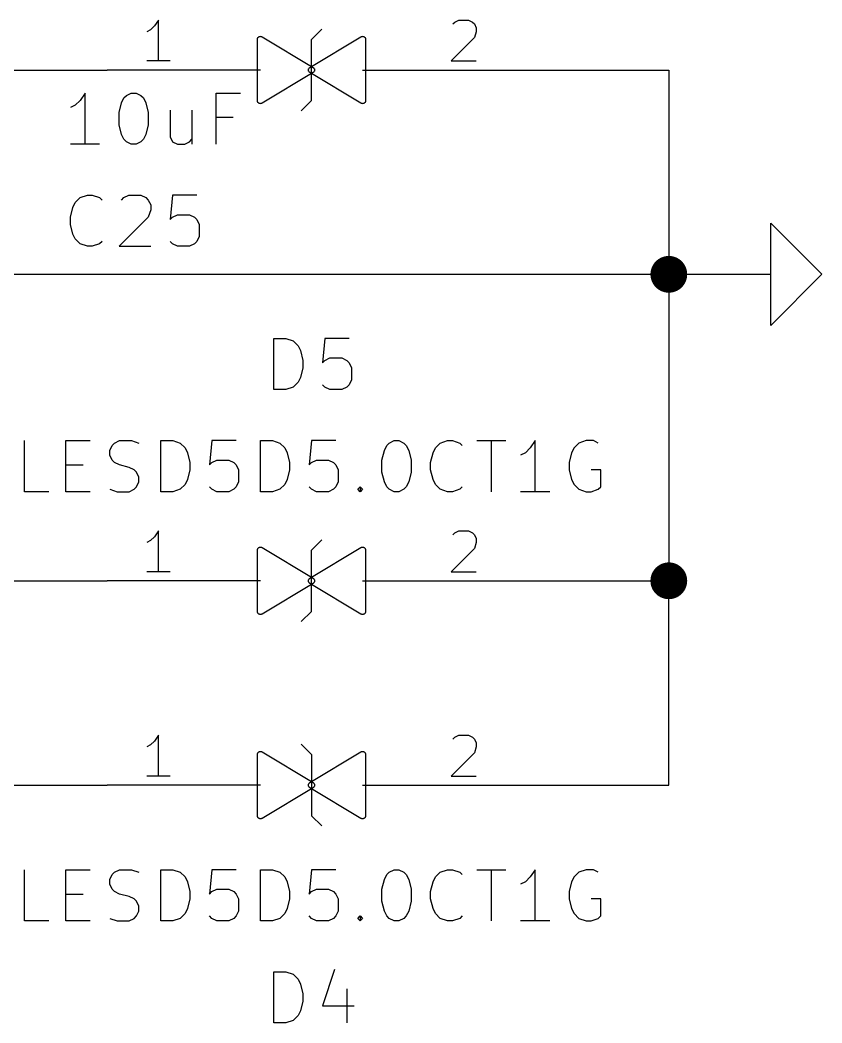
# Model space of a CAD drawing. Header units: inches. Extents: x 0.4 to 16.1, y -11.3 to -0.4.
# Drawn here: x 2.515 to 3.3, y -1.933 to -0.951 of the extents above; entities that cross this region are included whole.
import ezdxf

# ---------------------------------------------------------------- set-up
doc = ezdxf.new("R2010")
doc.units = ezdxf.units.IN
doc.header["$MEASUREMENT"] = 0
for name, color, linetype in [('GREENSIXTYFIVE', 129, 'CONTINUOUS'), ('LIGHTGREEN', 92, 'CONTINUOUS'), ('LIGHTRED', 12, 'CONTINUOUS'), ('RED', 14, 'CONTINUOUS')]:
    doc.layers.add(name, color=color, linetype=linetype)

msp = doc.modelspace()

# ---------------------------------------------------------------- linework, layer by layer
at = {"layer": 'GREENSIXTYFIVE', "linetype": 'CONTINUOUS'}
for p, q in [((2.57343, -1.0297), (2.56866, -1.03446)), ((2.57343, -1.0297), (2.56866, -1.03446)), ((2.57819, -1.02256), (2.57343, -1.0297)), ((2.57819, -1.02256), (2.57343, -1.0297)), ((2.57819, -1.07256), (2.57819, -1.02256)), ((2.57819, -1.07256), (2.57819, -1.02256)), ((2.6139, -1.03208), (2.61628, -1.02732)), ((2.6139, -1.03208), (2.61628, -1.02732)), ((2.61628, -1.02732), (2.61866, -1.02494)), ((2.61628, -1.02732), (2.61866, -1.02494)), ((2.61866, -1.02494), (2.62342, -1.02256)), ((2.61866, -1.02494), (2.62342, -1.02256)), ((2.62342, -1.02256), (2.62819, -1.02256)), ((2.62342, -1.02256), (2.62819, -1.02256)), ((2.62819, -1.02256), (2.63294, -1.02494)), ((2.62819, -1.02256), (2.63294, -1.02494)), ((2.63294, -1.02494), (2.63533, -1.02732)), ((2.63294, -1.02494), (2.63533, -1.02732)), ((2.63533, -1.02732), (2.63771, -1.03208)), ((2.63533, -1.02732), (2.63771, -1.03208)), ((2.70675, -1.07256), (2.70675, -1.02256)), ((2.70675, -1.02256), (2.73056, -1.02256)), ((2.70675, -1.07256), (2.70675, -1.02256)), ((2.70675, -1.02256), (2.73056, -1.02256)), ((2.56866, -1.03446), (2.5639, -1.03684)), ((2.56866, -1.03446), (2.5639, -1.03684)), ((2.61152, -1.0416), (2.6139, -1.03208)), ((2.61152, -1.0416), (2.6139, -1.03208)), ((2.63771, -1.03208), (2.64009, -1.0416)), ((2.63771, -1.03208), (2.64009, -1.0416)), ((2.66152, -1.03922), (2.66152, -1.06541)), ((2.66152, -1.03922), (2.66152, -1.06541)), ((2.68294, -1.03922), (2.68294, -1.07256)), ((2.68294, -1.03922), (2.68294, -1.07256)), ((2.61152, -1.05351), (2.61152, -1.0416)), ((2.61152, -1.05351), (2.61152, -1.0416)), ((2.64009, -1.0416), (2.64009, -1.05351)), ((2.64009, -1.0416), (2.64009, -1.05351)), ((2.72342, -1.04637), (2.70675, -1.04637)), ((2.72342, -1.04637), (2.70675, -1.04637)), ((2.6139, -1.06303), (2.61152, -1.05351)), ((2.6139, -1.06303), (2.61152, -1.05351)), ((2.64009, -1.05351), (2.63771, -1.06303)), ((2.64009, -1.05351), (2.63771, -1.06303)), ((2.61628, -1.0678), (2.6139, -1.06303)), ((2.61628, -1.0678), (2.6139, -1.06303)), ((2.61866, -1.07018), (2.61628, -1.0678)), ((2.61866, -1.07018), (2.61628, -1.0678)), ((2.63533, -1.0678), (2.63294, -1.07018)), ((2.63533, -1.0678), (2.63294, -1.07018)), ((2.63771, -1.06303), (2.63533, -1.0678)), ((2.63771, -1.06303), (2.63533, -1.0678)), ((2.66152, -1.06541), (2.6639, -1.07018)), ((2.66152, -1.06541), (2.6639, -1.07018)), ((2.68056, -1.07018), (2.68294, -1.0678)), ((2.68056, -1.07018), (2.68294, -1.0678)), ((2.59247, -1.07256), (2.5639, -1.07256)), ((2.59247, -1.07256), (2.5639, -1.07256)), ((2.62342, -1.07256), (2.61866, -1.07018)), ((2.62342, -1.07256), (2.61866, -1.07018)), ((2.62819, -1.07256), (2.62342, -1.07256)), ((2.62819, -1.07256), (2.62342, -1.07256)), ((2.63294, -1.07018), (2.62819, -1.07256)), ((2.63294, -1.07018), (2.62819, -1.07256)), ((2.6639, -1.07018), (2.66866, -1.07256)), ((2.6639, -1.07018), (2.66866, -1.07256)), ((2.66866, -1.07256), (2.6758, -1.07256)), ((2.66866, -1.07256), (2.6758, -1.07256)), ((2.6758, -1.07256), (2.68056, -1.07018)), ((2.6758, -1.07256), (2.68056, -1.07018)), ((2.56866, -1.1297), (2.57343, -1.12494)), ((2.56866, -1.1297), (2.57343, -1.12494)), ((2.57343, -1.12494), (2.58057, -1.12256)), ((2.57343, -1.12494), (2.58057, -1.12256)), ((2.58057, -1.12256), (2.58533, -1.12256)), ((2.58057, -1.12256), (2.58533, -1.12256)), ((2.58533, -1.12256), (2.59247, -1.12494)), ((2.58533, -1.12256), (2.59247, -1.12494)), ((2.59247, -1.12494), (2.59485, -1.12732)), ((2.59247, -1.12494), (2.59485, -1.12732)), ((2.6139, -1.12732), (2.61628, -1.12494)), ((2.6139, -1.12732), (2.61628, -1.12494)), ((2.61628, -1.12494), (2.62104, -1.12256)), ((2.61628, -1.12494), (2.62104, -1.12256)), ((2.62104, -1.12256), (2.63295, -1.12256)), ((2.62104, -1.12256), (2.63295, -1.12256)), ((2.63295, -1.12256), (2.63771, -1.12494)), ((2.63295, -1.12256), (2.63771, -1.12494)), ((2.63771, -1.12494), (2.64009, -1.12732)), ((2.63771, -1.12494), (2.64009, -1.12732)), ((2.64009, -1.12732), (2.64247, -1.13208)), ((2.64009, -1.12732), (2.64247, -1.13208)), ((2.6639, -1.12256), (2.66152, -1.14637)), ((2.6639, -1.12256), (2.66152, -1.14637)), ((2.68771, -1.12256), (2.6639, -1.12256)), ((2.68771, -1.12256), (2.6639, -1.12256)), ((2.5639, -1.14398), (2.56628, -1.13446)), ((2.5639, -1.14398), (2.56628, -1.13446)), ((2.56628, -1.13446), (2.56866, -1.1297)), ((2.56628, -1.13446), (2.56866, -1.1297)), ((2.64247, -1.13684), (2.64009, -1.14398)), ((2.64247, -1.13684), (2.64009, -1.14398)), ((2.64247, -1.13208), (2.64247, -1.13684)), ((2.64247, -1.13208), (2.64247, -1.13684)), ((2.5639, -1.15113), (2.5639, -1.14398)), ((2.5639, -1.15113), (2.5639, -1.14398)), ((2.64009, -1.14398), (2.61152, -1.17256)), ((2.64009, -1.14398), (2.61152, -1.17256)), ((2.66152, -1.14637), (2.6639, -1.14398)), ((2.66152, -1.14637), (2.6639, -1.14398)), ((2.6639, -1.14398), (2.66866, -1.1416)), ((2.6639, -1.14398), (2.66866, -1.1416)), ((2.66866, -1.1416), (2.68057, -1.1416)), ((2.66866, -1.1416), (2.68057, -1.1416)), ((2.68057, -1.1416), (2.68533, -1.14398)), ((2.68057, -1.1416), (2.68533, -1.14398)), ((2.68533, -1.14398), (2.68771, -1.14637)), ((2.68533, -1.14398), (2.68771, -1.14637)), ((2.68771, -1.14637), (2.69009, -1.15113)), ((2.68771, -1.14637), (2.69009, -1.15113)), ((2.56628, -1.16065), (2.5639, -1.15113)), ((2.56628, -1.16065), (2.5639, -1.15113)), ((2.69009, -1.15113), (2.69009, -1.16303)), ((2.69009, -1.15113), (2.69009, -1.16303)), ((2.56866, -1.16541), (2.56628, -1.16065)), ((2.56866, -1.16541), (2.56628, -1.16065)), ((2.57343, -1.17018), (2.56866, -1.16541)), ((2.57343, -1.17018), (2.56866, -1.16541)), ((2.59485, -1.1678), (2.59247, -1.17018)), ((2.59485, -1.1678), (2.59247, -1.17018)), ((2.6639, -1.17018), (2.66152, -1.1678)), ((2.6639, -1.17018), (2.66152, -1.1678)), ((2.68771, -1.1678), (2.68533, -1.17018)), ((2.68771, -1.1678), (2.68533, -1.17018)), ((2.69009, -1.16303), (2.68771, -1.1678)), ((2.69009, -1.16303), (2.68771, -1.1678)), ((2.58057, -1.17256), (2.57343, -1.17018)), ((2.58057, -1.17256), (2.57343, -1.17018)), ((2.58533, -1.17256), (2.58057, -1.17256)), ((2.58533, -1.17256), (2.58057, -1.17256)), ((2.59247, -1.17018), (2.58533, -1.17256)), ((2.59247, -1.17018), (2.58533, -1.17256)), ((2.61152, -1.17256), (2.64247, -1.17256)), ((2.61152, -1.17256), (2.64247, -1.17256)), ((2.66866, -1.17256), (2.6639, -1.17018)), ((2.66866, -1.17256), (2.6639, -1.17018)), ((2.68057, -1.17256), (2.66866, -1.17256)), ((2.68057, -1.17256), (2.66866, -1.17256)), ((2.68533, -1.17018), (2.68057, -1.17256)), ((2.68533, -1.17018), (2.68057, -1.17256)), ((2.76309, -1.3128), (2.76309, -1.2628)), ((2.76309, -1.2628), (2.775, -1.2628)), ((2.775, -1.2628), (2.78214, -1.26519)), ((2.78214, -1.26519), (2.78691, -1.26995)), ((2.81309, -1.2628), (2.81072, -1.28661)), ((2.83691, -1.2628), (2.81309, -1.2628)), ((2.78691, -1.26995), (2.78929, -1.27471)), ((2.78929, -1.27471), (2.79167, -1.28423)), ((2.79167, -1.28423), (2.79167, -1.29137)), ((2.81072, -1.28661), (2.81309, -1.28423)), ((2.81309, -1.28423), (2.81786, -1.28185)), ((2.81786, -1.28185), (2.82976, -1.28185)), ((2.82976, -1.28185), (2.83452, -1.28423)), ((2.83452, -1.28423), (2.83691, -1.28661)), ((2.79167, -1.29137), (2.78929, -1.3009)), ((2.83691, -1.28661), (2.83929, -1.29137)), ((2.83929, -1.29137), (2.83929, -1.30328)), ((2.78929, -1.3009), (2.78691, -1.30566)), ((2.83929, -1.30328), (2.83691, -1.30804)), ((2.775, -1.3128), (2.76309, -1.3128)), ((2.78214, -1.31043), (2.775, -1.3128)), ((2.78691, -1.30566), (2.78214, -1.31043)), ((2.81309, -1.31043), (2.81072, -1.30804)), ((2.81786, -1.3128), (2.81309, -1.31043)), ((2.82976, -1.3128), (2.81786, -1.3128)), ((2.83452, -1.31043), (2.82976, -1.3128)), ((2.83691, -1.30804), (2.83452, -1.31043)), ((2.51905, -1.4128), (2.51905, -1.3628)), ((2.55952, -1.4128), (2.55952, -1.3628)), ((2.55952, -1.3628), (2.58333, -1.3628)), ((2.60714, -1.36519), (2.61191, -1.3628)), ((2.61191, -1.3628), (2.62381, -1.3628)), ((2.62381, -1.3628), (2.63095, -1.36519)), ((2.65238, -1.4128), (2.65238, -1.3628)), ((2.65238, -1.3628), (2.66428, -1.3628)), ((2.66428, -1.3628), (2.67143, -1.36519)), ((2.70238, -1.3628), (2.7, -1.38661)), ((2.72619, -1.3628), (2.70238, -1.3628)), ((2.75, -1.4128), (2.75, -1.3628)), ((2.75, -1.3628), (2.7619, -1.3628)), ((2.7619, -1.3628), (2.76904, -1.36519)), ((2.8, -1.3628), (2.79762, -1.38661)), ((2.82381, -1.3628), (2.8, -1.3628)), ((2.87619, -1.36519), (2.88095, -1.3628)), ((2.88095, -1.3628), (2.88571, -1.3628)), ((2.88571, -1.3628), (2.89047, -1.36519)), ((2.92619, -1.36519), (2.93333, -1.3628)), ((2.93333, -1.3628), (2.93809, -1.3628)), ((2.93809, -1.3628), (2.94524, -1.36519)), ((2.9619, -1.3628), (2.99047, -1.3628)), ((2.97619, -1.4128), (2.97619, -1.3628)), ((3.01904, -1.3628), (3.01428, -1.36995)), ((3.01904, -1.4128), (3.01904, -1.3628)), ((3.06904, -1.3628), (3.0619, -1.36519)), ((3.07619, -1.3628), (3.06904, -1.3628)), ((3.08095, -1.36519), (3.07619, -1.3628)), ((2.60238, -1.37233), (2.60476, -1.36757)), ((2.60238, -1.37709), (2.60238, -1.37233)), ((2.60476, -1.36757), (2.60714, -1.36519)), ((2.67143, -1.36519), (2.67619, -1.36995)), ((2.67619, -1.36995), (2.67857, -1.37471)), ((2.76904, -1.36519), (2.77381, -1.36995)), ((2.77381, -1.36995), (2.77619, -1.37471)), ((2.86905, -1.38185), (2.87143, -1.37233)), ((2.87143, -1.37233), (2.87381, -1.36757)), ((2.87381, -1.36757), (2.87619, -1.36519)), ((2.89047, -1.36519), (2.89285, -1.36757)), ((2.89285, -1.36757), (2.89524, -1.37233)), ((2.89524, -1.37233), (2.89762, -1.38185)), ((2.91904, -1.37471), (2.92143, -1.36995)), ((2.92143, -1.36995), (2.92619, -1.36519)), ((2.94524, -1.36519), (2.94761, -1.36757)), ((3.01428, -1.36995), (3.00952, -1.37471)), ((3.05714, -1.36995), (3.05476, -1.37471)), ((3.0619, -1.36519), (3.05714, -1.36995)), ((2.60476, -1.38185), (2.60238, -1.37709)), ((2.60714, -1.38423), (2.60476, -1.38185)), ((2.67857, -1.37471), (2.68095, -1.38423)), ((2.70238, -1.38423), (2.70714, -1.38185)), ((2.70714, -1.38185), (2.71905, -1.38185)), ((2.71905, -1.38185), (2.72381, -1.38423)), ((2.77619, -1.37471), (2.77857, -1.38423)), ((2.8, -1.38423), (2.80476, -1.38185)), ((2.80476, -1.38185), (2.81667, -1.38185)), ((2.81667, -1.38185), (2.82143, -1.38423)), ((2.86905, -1.39376), (2.86905, -1.38185)), ((2.89762, -1.38185), (2.89762, -1.39376)), ((2.91667, -1.38423), (2.91904, -1.37471)), ((3.00952, -1.37471), (3.00476, -1.37709)), ((3.05476, -1.37471), (3.05238, -1.38423)), ((2.55952, -1.38661), (2.57619, -1.38661)), ((2.61191, -1.38661), (2.60714, -1.38423)), ((2.62143, -1.389), (2.61191, -1.38661)), ((2.62619, -1.39137), (2.62143, -1.389)), ((2.62857, -1.39376), (2.62619, -1.39137)), ((2.63095, -1.39852), (2.62857, -1.39376)), ((2.68095, -1.39137), (2.67857, -1.4009)), ((2.68095, -1.38423), (2.68095, -1.39137)), ((2.7, -1.38661), (2.70238, -1.38423)), ((2.72381, -1.38423), (2.72619, -1.38661)), ((2.72619, -1.38661), (2.72857, -1.39137)), ((2.72857, -1.39137), (2.72857, -1.40328)), ((2.77857, -1.39137), (2.77619, -1.4009)), ((2.77857, -1.38423), (2.77857, -1.39137)), ((2.79762, -1.38661), (2.8, -1.38423)), ((2.82143, -1.38423), (2.82381, -1.38661)), ((2.82381, -1.38661), (2.82619, -1.39137)), ((2.82619, -1.39137), (2.82619, -1.40328)), ((2.87143, -1.40328), (2.86905, -1.39376)), ((2.89762, -1.39376), (2.89524, -1.40328)), ((2.91667, -1.39137), (2.91667, -1.38423)), ((2.91904, -1.4009), (2.91667, -1.39137)), ((3.05238, -1.38423), (3.05238, -1.39137)), ((3.05238, -1.39137), (3.05476, -1.4009)), ((3.08333, -1.39137), (3.0738, -1.39137)), ((3.08333, -1.40804), (3.08333, -1.39137)), ((2.62857, -1.40804), (2.63095, -1.40328)), ((2.63095, -1.40328), (2.63095, -1.39852)), ((2.67857, -1.4009), (2.67619, -1.40566)), ((2.72857, -1.40328), (2.72619, -1.40804)), ((2.77619, -1.4009), (2.77381, -1.40566)), ((2.82619, -1.40328), (2.82381, -1.40804)), ((2.87381, -1.40804), (2.87143, -1.40328)), ((2.89524, -1.40328), (2.89285, -1.40804)), ((2.92143, -1.40566), (2.91904, -1.4009)), ((3.05476, -1.4009), (3.05714, -1.40566)), ((2.54286, -1.4128), (2.51905, -1.4128)), ((2.58333, -1.4128), (2.55952, -1.4128)), ((2.60238, -1.41043), (2.60952, -1.4128)), ((2.60952, -1.4128), (2.62143, -1.4128)), ((2.62143, -1.4128), (2.62619, -1.41043)), ((2.62619, -1.41043), (2.62857, -1.40804)), ((2.66428, -1.4128), (2.65238, -1.4128)), ((2.67143, -1.41043), (2.66428, -1.4128)), ((2.67619, -1.40566), (2.67143, -1.41043)), ((2.70238, -1.41043), (2.7, -1.40804)), ((2.70714, -1.4128), (2.70238, -1.41043)), ((2.71905, -1.4128), (2.70714, -1.4128)), ((2.72381, -1.41043), (2.71905, -1.4128)), ((2.72619, -1.40804), (2.72381, -1.41043)), ((2.7619, -1.4128), (2.75, -1.4128)), ((2.76904, -1.41043), (2.7619, -1.4128)), ((2.77381, -1.40566), (2.76904, -1.41043)), ((2.8, -1.41043), (2.79762, -1.40804)), ((2.80476, -1.4128), (2.8, -1.41043)), ((2.81667, -1.4128), (2.80476, -1.4128)), ((2.82143, -1.41043), (2.81667, -1.4128)), ((2.82381, -1.40804), (2.82143, -1.41043)), ((2.84524, -1.41043), (2.84761, -1.40804)), ((2.84761, -1.4128), (2.84524, -1.41043)), ((2.84761, -1.40804), (2.85, -1.41043)), ((2.84761, -1.40804), (2.84761, -1.4128)), ((2.85, -1.41043), (2.84761, -1.4128)), ((2.87619, -1.41043), (2.87381, -1.40804)), ((2.88095, -1.4128), (2.87619, -1.41043)), ((2.88571, -1.4128), (2.88095, -1.4128)), ((2.89047, -1.41043), (2.88571, -1.4128)), ((2.89285, -1.40804), (2.89047, -1.41043)), ((2.92619, -1.41043), (2.92143, -1.40566)), ((2.93333, -1.4128), (2.92619, -1.41043)), ((2.93809, -1.4128), (2.93333, -1.4128)), ((2.94524, -1.41043), (2.93809, -1.4128)), ((2.94761, -1.40804), (2.94524, -1.41043)), ((3.03333, -1.4128), (3.00476, -1.4128)), ((3.05714, -1.40566), (3.0619, -1.41043)), ((3.0619, -1.41043), (3.06904, -1.4128)), ((3.06904, -1.4128), (3.0738, -1.4128)), ((3.0738, -1.4128), (3.08095, -1.41043)), ((3.08095, -1.41043), (3.08333, -1.40804)), ((2.51905, -1.8328), (2.51905, -1.7828)), ((2.55952, -1.8328), (2.55952, -1.7828)), ((2.55952, -1.7828), (2.58333, -1.7828)), ((2.60476, -1.78756), (2.60714, -1.78518)), ((2.60714, -1.78518), (2.61191, -1.7828)), ((2.61191, -1.7828), (2.62381, -1.7828)), ((2.62381, -1.7828), (2.63095, -1.78518)), ((2.65238, -1.8328), (2.65238, -1.7828)), ((2.65238, -1.7828), (2.66428, -1.7828)), ((2.66428, -1.7828), (2.67143, -1.78518)), ((2.67143, -1.78518), (2.67619, -1.78994)), ((2.70238, -1.7828), (2.7, -1.80661)), ((2.72619, -1.7828), (2.70238, -1.7828)), ((2.75, -1.8328), (2.75, -1.7828)), ((2.75, -1.7828), (2.7619, -1.7828)), ((2.7619, -1.7828), (2.76904, -1.78518)), ((2.76904, -1.78518), (2.77381, -1.78994)), ((2.8, -1.7828), (2.79762, -1.80661)), ((2.82381, -1.7828), (2.8, -1.7828)), ((2.87381, -1.78756), (2.87619, -1.78518)), ((2.87619, -1.78518), (2.88095, -1.7828)), ((2.88095, -1.7828), (2.88571, -1.7828)), ((2.88571, -1.7828), (2.89047, -1.78518)), ((2.89047, -1.78518), (2.89285, -1.78756)), ((2.92143, -1.78994), (2.92619, -1.78518)), ((2.92619, -1.78518), (2.93333, -1.7828)), ((2.93333, -1.7828), (2.93809, -1.7828)), ((2.93809, -1.7828), (2.94524, -1.78518)), ((2.94524, -1.78518), (2.94761, -1.78756)), ((2.9619, -1.7828), (2.99047, -1.7828)), ((2.97619, -1.8328), (2.97619, -1.7828)), ((3.01904, -1.7828), (3.01428, -1.78994)), ((3.01904, -1.8328), (3.01904, -1.7828)), ((3.0619, -1.78518), (3.05714, -1.78994)), ((3.06904, -1.7828), (3.0619, -1.78518)), ((3.07619, -1.7828), (3.06904, -1.7828)), ((3.08095, -1.78518), (3.07619, -1.7828)), ((2.60238, -1.79232), (2.60476, -1.78756)), ((2.60238, -1.79709), (2.60238, -1.79232)), ((2.67619, -1.78994), (2.67857, -1.7947)), ((2.67857, -1.7947), (2.68095, -1.80423)), ((2.77381, -1.78994), (2.77619, -1.7947)), ((2.77619, -1.7947), (2.77857, -1.80423)), ((2.86905, -1.80185), (2.87143, -1.79232)), ((2.87143, -1.79232), (2.87381, -1.78756)), ((2.89285, -1.78756), (2.89524, -1.79232)), ((2.89524, -1.79232), (2.89762, -1.80185)), ((2.91667, -1.80423), (2.91904, -1.7947)), ((2.91904, -1.7947), (2.92143, -1.78994)), ((3.00952, -1.7947), (3.00476, -1.79709)), ((3.01428, -1.78994), (3.00952, -1.7947)), ((3.05476, -1.7947), (3.05238, -1.80423)), ((3.05714, -1.78994), (3.05476, -1.7947)), ((2.60476, -1.80185), (2.60238, -1.79709)), ((2.60714, -1.80423), (2.60476, -1.80185)), ((2.61191, -1.80661), (2.60714, -1.80423)), ((2.68095, -1.80423), (2.68095, -1.81137)), ((2.7, -1.80661), (2.70238, -1.80423)), ((2.70238, -1.80423), (2.70714, -1.80185)), ((2.70714, -1.80185), (2.71905, -1.80185)), ((2.71905, -1.80185), (2.72381, -1.80423)), ((2.72381, -1.80423), (2.72619, -1.80661)), ((2.77857, -1.80423), (2.77857, -1.81137)), ((2.79762, -1.80661), (2.8, -1.80423)), ((2.8, -1.80423), (2.80476, -1.80185)), ((2.80476, -1.80185), (2.81667, -1.80185)), ((2.81667, -1.80185), (2.82143, -1.80423)), ((2.82143, -1.80423), (2.82381, -1.80661)), ((2.86905, -1.81375), (2.86905, -1.80185)), ((2.89762, -1.80185), (2.89762, -1.81375)), ((2.91667, -1.81137), (2.91667, -1.80423)), ((3.05238, -1.80423), (3.05238, -1.81137)), ((2.55952, -1.80661), (2.57619, -1.80661)), ((2.62143, -1.80899), (2.61191, -1.80661)), ((2.62619, -1.81137), (2.62143, -1.80899)), ((2.62857, -1.81375), (2.62619, -1.81137)), ((2.63095, -1.81852), (2.62857, -1.81375)), ((2.68095, -1.81137), (2.67857, -1.82089)), ((2.72619, -1.80661), (2.72857, -1.81137)), ((2.72857, -1.81137), (2.72857, -1.82328)), ((2.77857, -1.81137), (2.77619, -1.82089)), ((2.82381, -1.80661), (2.82619, -1.81137)), ((2.82619, -1.81137), (2.82619, -1.82328)), ((2.87143, -1.82328), (2.86905, -1.81375)), ((2.89762, -1.81375), (2.89524, -1.82328)), ((2.91904, -1.82089), (2.91667, -1.81137)), ((3.05238, -1.81137), (3.05476, -1.82089)), ((3.08333, -1.81137), (3.0738, -1.81137)), ((3.08333, -1.82804), (3.08333, -1.81137)), ((2.62857, -1.82804), (2.63095, -1.82328)), ((2.63095, -1.82328), (2.63095, -1.81852)), ((2.67619, -1.82566), (2.67143, -1.83042)), ((2.67857, -1.82089), (2.67619, -1.82566)), ((2.72857, -1.82328), (2.72619, -1.82804)), ((2.77381, -1.82566), (2.76904, -1.83042)), ((2.77619, -1.82089), (2.77381, -1.82566)), ((2.82619, -1.82328), (2.82381, -1.82804)), ((2.87381, -1.82804), (2.87143, -1.82328)), ((2.89524, -1.82328), (2.89285, -1.82804)), ((2.92143, -1.82566), (2.91904, -1.82089)), ((2.92619, -1.83042), (2.92143, -1.82566)), ((3.05476, -1.82089), (3.05714, -1.82566)), ((3.05714, -1.82566), (3.0619, -1.83042)), ((2.54286, -1.8328), (2.51905, -1.8328)), ((2.58333, -1.8328), (2.55952, -1.8328)), ((2.60238, -1.83042), (2.60952, -1.8328)), ((2.60952, -1.8328), (2.62143, -1.8328)), ((2.62143, -1.8328), (2.62619, -1.83042)), ((2.62619, -1.83042), (2.62857, -1.82804)), ((2.66428, -1.8328), (2.65238, -1.8328)), ((2.67143, -1.83042), (2.66428, -1.8328)), ((2.70238, -1.83042), (2.7, -1.82804)), ((2.70714, -1.8328), (2.70238, -1.83042)), ((2.71905, -1.8328), (2.70714, -1.8328)), ((2.72381, -1.83042), (2.71905, -1.8328)), ((2.72619, -1.82804), (2.72381, -1.83042)), ((2.7619, -1.8328), (2.75, -1.8328)), ((2.76904, -1.83042), (2.7619, -1.8328)), ((2.8, -1.83042), (2.79762, -1.82804)), ((2.80476, -1.8328), (2.8, -1.83042)), ((2.81667, -1.8328), (2.80476, -1.8328)), ((2.82143, -1.83042), (2.81667, -1.8328)), ((2.82381, -1.82804), (2.82143, -1.83042)), ((2.84524, -1.83042), (2.84761, -1.82804)), ((2.84761, -1.8328), (2.84524, -1.83042)), ((2.84761, -1.82804), (2.85, -1.83042)), ((2.84761, -1.82804), (2.84761, -1.8328)), ((2.85, -1.83042), (2.84761, -1.8328)), ((2.87619, -1.83042), (2.87381, -1.82804)), ((2.88095, -1.8328), (2.87619, -1.83042)), ((2.88571, -1.8328), (2.88095, -1.8328)), ((2.89047, -1.83042), (2.88571, -1.8328)), ((2.89285, -1.82804), (2.89047, -1.83042)), ((2.93333, -1.8328), (2.92619, -1.83042)), ((2.93809, -1.8328), (2.93333, -1.8328)), ((2.94524, -1.83042), (2.93809, -1.8328)), ((2.94761, -1.82804), (2.94524, -1.83042)), ((3.03333, -1.8328), (3.00476, -1.8328)), ((3.0619, -1.83042), (3.06904, -1.8328)), ((3.06904, -1.8328), (3.0738, -1.8328)), ((3.0738, -1.8328), (3.08095, -1.83042)), ((3.08095, -1.83042), (3.08333, -1.82804)), ((2.76309, -1.9328), (2.76309, -1.8828)), ((2.76309, -1.8828), (2.775, -1.8828)), ((2.775, -1.8828), (2.78214, -1.88518)), ((2.82262, -1.88042), (2.81072, -1.91613)), ((2.78214, -1.88518), (2.78691, -1.88994)), ((2.78691, -1.88994), (2.78929, -1.8947)), ((2.78929, -1.8947), (2.79167, -1.90423)), ((2.79167, -1.90423), (2.79167, -1.91137)), ((2.83452, -1.89947), (2.83452, -1.9328)), ((2.79167, -1.91137), (2.78929, -1.92089)), ((2.78929, -1.92089), (2.78691, -1.92566)), ((2.81072, -1.91613), (2.84167, -1.91613)), ((2.775, -1.9328), (2.76309, -1.9328)), ((2.78214, -1.93042), (2.775, -1.9328)), ((2.78691, -1.92566), (2.78214, -1.93042))]:
    msp.add_line(p, q, dxfattribs=at)
at = {"layer": 'LIGHTGREEN', "linetype": 'CONTINUOUS'}
for p, q in [((2.45, -1), (2.6, -1)), ((3, -1), (3.15, -1)), ((3.15, -1), (3.15, -1.2)), ((2.45, -1.2), (3.15, -1.2)), ((3.15, -1.2), (3.15, -1.5)), ((3.15, -1.2), (3.2, -1.2)), ((1.95, -1.5), (2.6, -1.5)), ((3, -1.5), (3.15, -1.5)), ((3.15, -1.7), (3.15, -1.5)), ((1.95, -1.7), (2.6, -1.7)), ((3, -1.7), (3.15, -1.7))]:
    msp.add_line(p, q, dxfattribs=at)
at = {"layer": 'LIGHTGREEN', "const_width": 0.018}
for points in [[(3.141, -1.2, 1), (3.159, -1.2, 1)], [(3.141, -1.5, 1), (3.159, -1.5, 1)]]:
    msp.add_lwpolyline(points, format="xyb", close=True, dxfattribs=at)
at = {"layer": 'LIGHTRED', "linetype": 'CONTINUOUS'}
for p, q in [((2.65, -0.9511), (2.64619, -0.95682)), ((2.65, -0.9511), (2.64619, -0.95682)), ((2.65, -0.9911), (2.65, -0.9511)), ((2.65, -0.9911), (2.65, -0.9511)), ((2.94048, -0.95301), (2.94428, -0.9511)), ((2.94048, -0.95301), (2.94428, -0.9511)), ((2.94428, -0.9511), (2.95381, -0.9511)), ((2.94428, -0.9511), (2.95381, -0.9511)), ((2.95381, -0.9511), (2.95762, -0.95301)), ((2.95381, -0.9511), (2.95762, -0.95301)), ((2.64238, -0.96063), (2.63857, -0.96253)), ((2.64238, -0.96063), (2.63857, -0.96253)), ((2.64619, -0.95682), (2.64238, -0.96063)), ((2.64619, -0.95682), (2.64238, -0.96063)), ((2.93857, -0.95491), (2.94048, -0.95301)), ((2.93857, -0.95491), (2.94048, -0.95301)), ((2.95762, -0.95301), (2.95952, -0.95491)), ((2.95762, -0.95301), (2.95952, -0.95491)), ((2.95952, -0.95491), (2.96143, -0.95872)), ((2.95952, -0.95491), (2.96143, -0.95872)), ((2.96143, -0.95872), (2.96143, -0.96253)), ((2.96143, -0.95872), (2.96143, -0.96253)), ((2.95952, -0.96825), (2.93667, -0.9911)), ((2.95952, -0.96825), (2.93667, -0.9911)), ((2.96143, -0.96253), (2.95952, -0.96825)), ((2.96143, -0.96253), (2.95952, -0.96825)), ((2.66143, -0.9911), (2.63857, -0.9911)), ((2.66143, -0.9911), (2.63857, -0.9911)), ((2.93667, -0.9911), (2.96143, -0.9911)), ((2.93667, -0.9911), (2.96143, -0.9911)), ((2.65, -1.4511), (2.64619, -1.45682)), ((2.65, -1.4911), (2.65, -1.4511)), ((2.94048, -1.45301), (2.94428, -1.4511)), ((2.94428, -1.4511), (2.95381, -1.4511)), ((2.95381, -1.4511), (2.95762, -1.45301)), ((2.64238, -1.46063), (2.63857, -1.46253)), ((2.64619, -1.45682), (2.64238, -1.46063)), ((2.93857, -1.45491), (2.94048, -1.45301)), ((2.95762, -1.45301), (2.95952, -1.45491)), ((2.95952, -1.45491), (2.96143, -1.45872)), ((2.96143, -1.46253), (2.95952, -1.46825)), ((2.96143, -1.45872), (2.96143, -1.46253)), ((2.95952, -1.46825), (2.93667, -1.4911)), ((2.66143, -1.4911), (2.63857, -1.4911)), ((2.93667, -1.4911), (2.96143, -1.4911)), ((2.64619, -1.65682), (2.64238, -1.66063)), ((2.65, -1.6511), (2.64619, -1.65682)), ((2.65, -1.6911), (2.65, -1.6511)), ((2.93857, -1.65491), (2.94048, -1.65301)), ((2.94048, -1.65301), (2.94428, -1.6511)), ((2.94428, -1.6511), (2.95381, -1.6511)), ((2.95381, -1.6511), (2.95762, -1.65301)), ((2.95762, -1.65301), (2.95952, -1.65491)), ((2.95952, -1.65491), (2.96143, -1.65872)), ((2.96143, -1.65872), (2.96143, -1.66253)), ((2.64238, -1.66063), (2.63857, -1.66253)), ((2.95952, -1.66825), (2.93667, -1.6911)), ((2.96143, -1.66253), (2.95952, -1.66825)), ((2.66143, -1.6911), (2.63857, -1.6911)), ((2.93667, -1.6911), (2.96143, -1.6911))]:
    msp.add_line(p, q, dxfattribs=at)
at = {"layer": 'RED', "linetype": 'CONTINUOUS'}
for p, q in [((2.8, -0.97), (2.81, -0.96)), ((2.747, -0.97), (2.74706, -0.96941)), ((2.747, -1.03), (2.747, -0.97)), ((2.74706, -0.96941), (2.74714, -0.9692)), ((2.74714, -0.9692), (2.74718, -0.96899)), ((2.74718, -0.96899), (2.74736, -0.96868)), ((2.74736, -0.96868), (2.7475, -0.96833)), ((2.7475, -0.96833), (2.74767, -0.96817)), ((2.74767, -0.96817), (2.74778, -0.96798)), ((2.74778, -0.96798), (2.74807, -0.96776)), ((2.74807, -0.96776), (2.74833, -0.9675)), ((2.74833, -0.9675), (2.74854, -0.96742)), ((2.74854, -0.96742), (2.74872, -0.96729)), ((2.74872, -0.96729), (2.74907, -0.9672)), ((2.74907, -0.9672), (2.74941, -0.96706)), ((2.74941, -0.96706), (2.74963, -0.96706)), ((2.74963, -0.96706), (2.74985, -0.967)), ((2.74985, -0.967), (2.75022, -0.96706)), ((2.75022, -0.96706), (2.75059, -0.96706)), ((2.75059, -0.96706), (2.75079, -0.96714)), ((2.75079, -0.96714), (2.75101, -0.96718)), ((2.75101, -0.96718), (2.75154, -0.96743)), ((2.75154, -0.96743), (2.80154, -0.99743)), ((2.79846, -0.99743), (2.84846, -0.96743)), ((2.8, -1.03), (2.8, -0.97)), ((2.84846, -0.96743), (2.84899, -0.96718)), ((2.84899, -0.96718), (2.8492, -0.96714)), ((2.8492, -0.96714), (2.84941, -0.96706)), ((2.84941, -0.96706), (2.84978, -0.96706)), ((2.84978, -0.96706), (2.85015, -0.967)), ((2.85015, -0.967), (2.85037, -0.96706)), ((2.85037, -0.96706), (2.85059, -0.96706)), ((2.85059, -0.96706), (2.85092, -0.9672)), ((2.85092, -0.9672), (2.85128, -0.96729)), ((2.85128, -0.96729), (2.85146, -0.96742)), ((2.85146, -0.96742), (2.85167, -0.9675)), ((2.85167, -0.9675), (2.85193, -0.96776)), ((2.85193, -0.96776), (2.85222, -0.96798)), ((2.85222, -0.96798), (2.85233, -0.96817)), ((2.85233, -0.96817), (2.8525, -0.96833)), ((2.8525, -0.96833), (2.85263, -0.96867)), ((2.85263, -0.96867), (2.85283, -0.96899)), ((2.85283, -0.96899), (2.85286, -0.96922)), ((2.85286, -0.96922), (2.85294, -0.96941)), ((2.85294, -0.96941), (2.853, -0.97)), ((2.853, -0.97), (2.853, -1.03)), ((2.7, -1), (2.6, -1)), ((2.7, -1), (2.6, -1)), ((2.75, -1), (2.7, -1)), ((2.797, -0.99985), (2.79711, -0.99941)), ((2.79702, -1), (2.797, -0.99985)), ((2.797, -1.00015), (2.79702, -1)), ((2.79711, -1.00058), (2.797, -1.00015)), ((2.79711, -0.99941), (2.79718, -0.99899)), ((2.79718, -1.00101), (2.79711, -1.00058)), ((2.79718, -0.99899), (2.79725, -0.99887)), ((2.79725, -1.00113), (2.79718, -1.00101)), ((2.79725, -0.99887), (2.79729, -0.99872)), ((2.79729, -1.00128), (2.79725, -1.00113)), ((2.79729, -0.99872), (2.79756, -0.99835)), ((2.79756, -1.00165), (2.79729, -1.00128)), ((2.79756, -0.99835), (2.79778, -0.99798)), ((2.79778, -0.99798), (2.79789, -0.99789)), ((2.79789, -0.99789), (2.79798, -0.99778)), ((2.79798, -0.99778), (2.79846, -0.99743)), ((2.80154, -0.99743), (2.80202, -0.99778)), ((2.80202, -0.99778), (2.8021, -0.99789)), ((2.8021, -0.99789), (2.80222, -0.99798)), ((2.80222, -0.99798), (2.80244, -0.99836)), ((2.80244, -0.99836), (2.80271, -0.99872)), ((2.80271, -1.00128), (2.80244, -1.00164)), ((2.80271, -0.99872), (2.80275, -0.99885)), ((2.80275, -1.00114), (2.80271, -1.00128)), ((2.80275, -0.99885), (2.80283, -0.99899)), ((2.80283, -1.00101), (2.80275, -1.00114)), ((2.80283, -0.99899), (2.80289, -0.99944)), ((2.80289, -1.00056), (2.80283, -1.00101)), ((2.80289, -0.99944), (2.803, -0.99986)), ((2.803, -1.00014), (2.80289, -1.00056)), ((2.803, -0.99986), (2.80298, -1)), ((2.80298, -1), (2.803, -1.00014)), ((2.85, -1), (2.9, -1)), ((2.9, -1), (3, -1)), ((2.9, -1), (3, -1)), ((2.80154, -1.00257), (2.75154, -1.03257)), ((2.79778, -1.00202), (2.79756, -1.00165)), ((2.79789, -1.0021), (2.79778, -1.00202)), ((2.79798, -1.00222), (2.79789, -1.0021)), ((2.79846, -1.00257), (2.79798, -1.00222)), ((2.84846, -1.03257), (2.79846, -1.00257)), ((2.80202, -1.00222), (2.80154, -1.00257)), ((2.8021, -1.0021), (2.80202, -1.00222)), ((2.80222, -1.00202), (2.8021, -1.0021)), ((2.80244, -1.00164), (2.80222, -1.00202)), ((2.74706, -1.03059), (2.747, -1.03)), ((2.74714, -1.03079), (2.74706, -1.03059)), ((2.8, -1.03), (2.79, -1.04)), ((2.85286, -1.03078), (2.85283, -1.03101)), ((2.85294, -1.03059), (2.85286, -1.03078)), ((2.853, -1.03), (2.85294, -1.03059)), ((2.74718, -1.03101), (2.74714, -1.03079)), ((2.74736, -1.03131), (2.74718, -1.03101)), ((2.7475, -1.03167), (2.74736, -1.03131)), ((2.74767, -1.03183), (2.7475, -1.03167)), ((2.74778, -1.03202), (2.74767, -1.03183)), ((2.74807, -1.03223), (2.74778, -1.03202)), ((2.74833, -1.0325), (2.74807, -1.03223)), ((2.74854, -1.03258), (2.74833, -1.0325)), ((2.74872, -1.03271), (2.74854, -1.03258)), ((2.74907, -1.0328), (2.74872, -1.03271)), ((2.74941, -1.03294), (2.74907, -1.0328)), ((2.74963, -1.03294), (2.74941, -1.03294)), ((2.74985, -1.033), (2.74963, -1.03294)), ((2.75022, -1.03294), (2.74985, -1.033)), ((2.75059, -1.03294), (2.75022, -1.03294)), ((2.75079, -1.03285), (2.75059, -1.03294)), ((2.75101, -1.03282), (2.75079, -1.03285)), ((2.75154, -1.03257), (2.75101, -1.03282)), ((2.84899, -1.03282), (2.84846, -1.03257)), ((2.8492, -1.03285), (2.84899, -1.03282)), ((2.84941, -1.03294), (2.8492, -1.03285)), ((2.84978, -1.03294), (2.84941, -1.03294)), ((2.85015, -1.033), (2.84978, -1.03294)), ((2.85037, -1.03294), (2.85015, -1.033)), ((2.85059, -1.03294), (2.85037, -1.03294)), ((2.85092, -1.0328), (2.85059, -1.03294)), ((2.85128, -1.03271), (2.85092, -1.0328)), ((2.85146, -1.03258), (2.85128, -1.03271)), ((2.85167, -1.0325), (2.85146, -1.03258)), ((2.85193, -1.03223), (2.85167, -1.0325)), ((2.85222, -1.03202), (2.85193, -1.03223)), ((2.85233, -1.03183), (2.85222, -1.03202)), ((2.8525, -1.03167), (2.85233, -1.03183)), ((2.85263, -1.03133), (2.8525, -1.03167)), ((2.85283, -1.03101), (2.85263, -1.03133)), ((3.25, -1.2), (3.25, -1.15)), ((3.25, -1.15), (3.3, -1.2)), ((3.2, -1.2), (3.25, -1.2)), ((3.3, -1.2), (3.25, -1.25)), ((3.25, -1.25), (3.25, -1.2)), ((2.8, -1.47), (2.81, -1.46)), ((2.747, -1.47), (2.74706, -1.46941)), ((2.747, -1.53), (2.747, -1.47)), ((2.74706, -1.46941), (2.74714, -1.4692)), ((2.74714, -1.4692), (2.74718, -1.46899)), ((2.74718, -1.46899), (2.74736, -1.46868)), ((2.74736, -1.46868), (2.7475, -1.46833)), ((2.7475, -1.46833), (2.74767, -1.46817)), ((2.74767, -1.46817), (2.74778, -1.46798)), ((2.74778, -1.46798), (2.74807, -1.46776)), ((2.74807, -1.46776), (2.74833, -1.4675)), ((2.74833, -1.4675), (2.74854, -1.46742)), ((2.74854, -1.46742), (2.74872, -1.46729)), ((2.74872, -1.46729), (2.74907, -1.4672)), ((2.74907, -1.4672), (2.74941, -1.46706)), ((2.74941, -1.46706), (2.74963, -1.46706)), ((2.74963, -1.46706), (2.74985, -1.467)), ((2.74985, -1.467), (2.75022, -1.46706)), ((2.75022, -1.46706), (2.75059, -1.46706)), ((2.75059, -1.46706), (2.75079, -1.46714)), ((2.75079, -1.46714), (2.75101, -1.46718)), ((2.75101, -1.46718), (2.75154, -1.46743)), ((2.75154, -1.46743), (2.80154, -1.49743)), ((2.79846, -1.49743), (2.84846, -1.46743)), ((2.8, -1.53), (2.8, -1.47)), ((2.84846, -1.46743), (2.84899, -1.46718)), ((2.84899, -1.46718), (2.8492, -1.46714)), ((2.8492, -1.46714), (2.84941, -1.46706)), ((2.84941, -1.46706), (2.84978, -1.46706)), ((2.84978, -1.46706), (2.85015, -1.467)), ((2.85015, -1.467), (2.85037, -1.46706)), ((2.85037, -1.46706), (2.85059, -1.46706)), ((2.85059, -1.46706), (2.85092, -1.4672)), ((2.85092, -1.4672), (2.85128, -1.46729)), ((2.85128, -1.46729), (2.85146, -1.46742)), ((2.85146, -1.46742), (2.85167, -1.4675)), ((2.85167, -1.4675), (2.85193, -1.46776)), ((2.85193, -1.46776), (2.85222, -1.46798)), ((2.85222, -1.46798), (2.85233, -1.46817)), ((2.85233, -1.46817), (2.8525, -1.46833)), ((2.8525, -1.46833), (2.85263, -1.46867)), ((2.85263, -1.46867), (2.85283, -1.46899)), ((2.85283, -1.46899), (2.85286, -1.46922)), ((2.85286, -1.46922), (2.85294, -1.46941)), ((2.85294, -1.46941), (2.853, -1.47)), ((2.853, -1.47), (2.853, -1.53)), ((2.7, -1.5), (2.6, -1.5)), ((2.75, -1.5), (2.7, -1.5)), ((2.797, -1.49985), (2.79711, -1.49941)), ((2.79702, -1.5), (2.797, -1.49985)), ((2.797, -1.50015), (2.79702, -1.5)), ((2.79711, -1.50058), (2.797, -1.50015)), ((2.79711, -1.49941), (2.79718, -1.49899)), ((2.79718, -1.50101), (2.79711, -1.50058)), ((2.79718, -1.49899), (2.79725, -1.49887)), ((2.79725, -1.50113), (2.79718, -1.50101)), ((2.79725, -1.49887), (2.79729, -1.49872)), ((2.79729, -1.50128), (2.79725, -1.50113)), ((2.79729, -1.49872), (2.79756, -1.49835)), ((2.79756, -1.50165), (2.79729, -1.50128)), ((2.79756, -1.49835), (2.79778, -1.49798)), ((2.79778, -1.50202), (2.79756, -1.50165)), ((2.79778, -1.49798), (2.79789, -1.49789)), ((2.79789, -1.49789), (2.79798, -1.49778)), ((2.79798, -1.49778), (2.79846, -1.49743)), ((2.80154, -1.49743), (2.80202, -1.49778)), ((2.80202, -1.49778), (2.8021, -1.49789)), ((2.8021, -1.49789), (2.80222, -1.49798)), ((2.80222, -1.49798), (2.80244, -1.49836)), ((2.80244, -1.50164), (2.80222, -1.50202)), ((2.80244, -1.49836), (2.80271, -1.49872)), ((2.80271, -1.50128), (2.80244, -1.50164)), ((2.80271, -1.49872), (2.80275, -1.49885)), ((2.80275, -1.50114), (2.80271, -1.50128)), ((2.80275, -1.49885), (2.80283, -1.49899)), ((2.80283, -1.50101), (2.80275, -1.50114)), ((2.80283, -1.49899), (2.80289, -1.49944)), ((2.80289, -1.50056), (2.80283, -1.50101)), ((2.80289, -1.49944), (2.803, -1.49986)), ((2.803, -1.50014), (2.80289, -1.50056)), ((2.803, -1.49986), (2.80298, -1.5)), ((2.80298, -1.5), (2.803, -1.50014)), ((2.85, -1.5), (2.9, -1.5)), ((2.9, -1.5), (3, -1.5)), ((2.80154, -1.50257), (2.75154, -1.53257)), ((2.79789, -1.5021), (2.79778, -1.50202)), ((2.79798, -1.50222), (2.79789, -1.5021)), ((2.79846, -1.50257), (2.79798, -1.50222)), ((2.84846, -1.53257), (2.79846, -1.50257)), ((2.80202, -1.50222), (2.80154, -1.50257)), ((2.8021, -1.5021), (2.80202, -1.50222)), ((2.80222, -1.50202), (2.8021, -1.5021)), ((2.74706, -1.53059), (2.747, -1.53)), ((2.74714, -1.53079), (2.74706, -1.53059)), ((2.74718, -1.53101), (2.74714, -1.53079)), ((2.74736, -1.53131), (2.74718, -1.53101)), ((2.7475, -1.53167), (2.74736, -1.53131)), ((2.8, -1.53), (2.79, -1.54)), ((2.85263, -1.53133), (2.8525, -1.53167)), ((2.85283, -1.53101), (2.85263, -1.53133)), ((2.85286, -1.53078), (2.85283, -1.53101)), ((2.85294, -1.53059), (2.85286, -1.53078)), ((2.853, -1.53), (2.85294, -1.53059)), ((2.74767, -1.53183), (2.7475, -1.53167)), ((2.74778, -1.53202), (2.74767, -1.53183)), ((2.74807, -1.53223), (2.74778, -1.53202)), ((2.74833, -1.5325), (2.74807, -1.53223)), ((2.74854, -1.53258), (2.74833, -1.5325)), ((2.74872, -1.53271), (2.74854, -1.53258)), ((2.74907, -1.5328), (2.74872, -1.53271)), ((2.74941, -1.53294), (2.74907, -1.5328)), ((2.74963, -1.53294), (2.74941, -1.53294)), ((2.74985, -1.533), (2.74963, -1.53294)), ((2.75022, -1.53294), (2.74985, -1.533)), ((2.75059, -1.53294), (2.75022, -1.53294)), ((2.75079, -1.53285), (2.75059, -1.53294)), ((2.75101, -1.53282), (2.75079, -1.53285)), ((2.75154, -1.53257), (2.75101, -1.53282)), ((2.84899, -1.53282), (2.84846, -1.53257)), ((2.8492, -1.53285), (2.84899, -1.53282)), ((2.84941, -1.53294), (2.8492, -1.53285)), ((2.84978, -1.53294), (2.84941, -1.53294)), ((2.85015, -1.533), (2.84978, -1.53294)), ((2.85037, -1.53294), (2.85015, -1.533)), ((2.85059, -1.53294), (2.85037, -1.53294)), ((2.85092, -1.5328), (2.85059, -1.53294)), ((2.85128, -1.53271), (2.85092, -1.5328)), ((2.85146, -1.53258), (2.85128, -1.53271)), ((2.85167, -1.5325), (2.85146, -1.53258)), ((2.85193, -1.53223), (2.85167, -1.5325)), ((2.85222, -1.53202), (2.85193, -1.53223)), ((2.85233, -1.53183), (2.85222, -1.53202)), ((2.8525, -1.53167), (2.85233, -1.53183)), ((2.74718, -1.66899), (2.74736, -1.66868)), ((2.74736, -1.66868), (2.7475, -1.66833)), ((2.7475, -1.66833), (2.74767, -1.66817)), ((2.74767, -1.66817), (2.74778, -1.66798)), ((2.74778, -1.66798), (2.74807, -1.66776)), ((2.74807, -1.66776), (2.74833, -1.6675)), ((2.74833, -1.6675), (2.74854, -1.66742)), ((2.74854, -1.66742), (2.74872, -1.66729)), ((2.74872, -1.66729), (2.74907, -1.6672)), ((2.74907, -1.6672), (2.74941, -1.66706)), ((2.74941, -1.66706), (2.74963, -1.66706)), ((2.74963, -1.66706), (2.74985, -1.667)), ((2.74985, -1.667), (2.75022, -1.66706)), ((2.75022, -1.66706), (2.75059, -1.66706)), ((2.75059, -1.66706), (2.75079, -1.66714)), ((2.75079, -1.66714), (2.75101, -1.66718)), ((2.75101, -1.66718), (2.75154, -1.66743)), ((2.75154, -1.66743), (2.80154, -1.69743)), ((2.8, -1.67), (2.79, -1.66)), ((2.79846, -1.69743), (2.84846, -1.66743)), ((2.84846, -1.66743), (2.84899, -1.66718)), ((2.84899, -1.66718), (2.8492, -1.66714)), ((2.8492, -1.66714), (2.84941, -1.66706)), ((2.84941, -1.66706), (2.84978, -1.66706)), ((2.84978, -1.66706), (2.85015, -1.667)), ((2.85015, -1.667), (2.85037, -1.66706)), ((2.85037, -1.66706), (2.85059, -1.66706)), ((2.85059, -1.66706), (2.85092, -1.6672)), ((2.85092, -1.6672), (2.85128, -1.66729)), ((2.85128, -1.66729), (2.85146, -1.66742)), ((2.85146, -1.66742), (2.85167, -1.6675)), ((2.85167, -1.6675), (2.85193, -1.66776)), ((2.85193, -1.66776), (2.85222, -1.66798)), ((2.85222, -1.66798), (2.85233, -1.66817)), ((2.85233, -1.66817), (2.8525, -1.66833)), ((2.8525, -1.66833), (2.85263, -1.66867)), ((2.85263, -1.66867), (2.85283, -1.66899)), ((2.747, -1.67), (2.74706, -1.66941)), ((2.747, -1.73), (2.747, -1.67)), ((2.74706, -1.66941), (2.74714, -1.6692)), ((2.74714, -1.6692), (2.74718, -1.66899)), ((2.8, -1.67), (2.8, -1.73)), ((2.85283, -1.66899), (2.85286, -1.66922)), ((2.85286, -1.66922), (2.85294, -1.66941)), ((2.85294, -1.66941), (2.853, -1.67)), ((2.853, -1.67), (2.853, -1.73)), ((2.79756, -1.69835), (2.79778, -1.69798)), ((2.79778, -1.69798), (2.79789, -1.69789)), ((2.79789, -1.69789), (2.79798, -1.69778)), ((2.79798, -1.69778), (2.79846, -1.69743)), ((2.80154, -1.69743), (2.80202, -1.69778)), ((2.80202, -1.69778), (2.8021, -1.69789)), ((2.8021, -1.69789), (2.80222, -1.69798)), ((2.80222, -1.69798), (2.80244, -1.69836)), ((2.7, -1.7), (2.6, -1.7)), ((2.75, -1.7), (2.7, -1.7)), ((2.80154, -1.70257), (2.75154, -1.73257)), ((2.797, -1.69985), (2.79711, -1.69941)), ((2.79702, -1.7), (2.797, -1.69985)), ((2.797, -1.70015), (2.79702, -1.7)), ((2.79711, -1.70058), (2.797, -1.70015)), ((2.79711, -1.69941), (2.79718, -1.69899)), ((2.79718, -1.70101), (2.79711, -1.70058)), ((2.79718, -1.69899), (2.79725, -1.69887)), ((2.79725, -1.70113), (2.79718, -1.70101)), ((2.79725, -1.69887), (2.79729, -1.69872)), ((2.79729, -1.70128), (2.79725, -1.70113)), ((2.79729, -1.69872), (2.79756, -1.69835)), ((2.79756, -1.70165), (2.79729, -1.70128)), ((2.79778, -1.70202), (2.79756, -1.70165)), ((2.79789, -1.7021), (2.79778, -1.70202)), ((2.79798, -1.70222), (2.79789, -1.7021)), ((2.79846, -1.70257), (2.79798, -1.70222)), ((2.84846, -1.73257), (2.79846, -1.70257)), ((2.80202, -1.70222), (2.80154, -1.70257)), ((2.8021, -1.7021), (2.80202, -1.70222)), ((2.80222, -1.70202), (2.8021, -1.7021)), ((2.80244, -1.70164), (2.80222, -1.70202)), ((2.80244, -1.69836), (2.80271, -1.69872)), ((2.80271, -1.70128), (2.80244, -1.70164)), ((2.80271, -1.69872), (2.80275, -1.69885)), ((2.80275, -1.70114), (2.80271, -1.70128)), ((2.80275, -1.69885), (2.80283, -1.69899)), ((2.80283, -1.70101), (2.80275, -1.70114)), ((2.80283, -1.69899), (2.80289, -1.69944)), ((2.80289, -1.70056), (2.80283, -1.70101)), ((2.80289, -1.69944), (2.803, -1.69986)), ((2.803, -1.70014), (2.80289, -1.70056)), ((2.803, -1.69986), (2.80298, -1.7)), ((2.80298, -1.7), (2.803, -1.70014)), ((2.85, -1.7), (2.9, -1.7)), ((2.9, -1.7), (3, -1.7)), ((2.74706, -1.73059), (2.747, -1.73)), ((2.74714, -1.73079), (2.74706, -1.73059)), ((2.74718, -1.73101), (2.74714, -1.73079)), ((2.74736, -1.73131), (2.74718, -1.73101)), ((2.7475, -1.73167), (2.74736, -1.73131)), ((2.74767, -1.73183), (2.7475, -1.73167)), ((2.74778, -1.73202), (2.74767, -1.73183)), ((2.74807, -1.73223), (2.74778, -1.73202)), ((2.74833, -1.7325), (2.74807, -1.73223)), ((2.74854, -1.73258), (2.74833, -1.7325)), ((2.74872, -1.73271), (2.74854, -1.73258)), ((2.74907, -1.7328), (2.74872, -1.73271)), ((2.74941, -1.73294), (2.74907, -1.7328)), ((2.74963, -1.73294), (2.74941, -1.73294)), ((2.74985, -1.733), (2.74963, -1.73294)), ((2.75022, -1.73294), (2.74985, -1.733)), ((2.75059, -1.73294), (2.75022, -1.73294)), ((2.75079, -1.73285), (2.75059, -1.73294)), ((2.75101, -1.73282), (2.75079, -1.73285)), ((2.75154, -1.73257), (2.75101, -1.73282)), ((2.8, -1.73), (2.81, -1.74)), ((2.84899, -1.73282), (2.84846, -1.73257)), ((2.8492, -1.73285), (2.84899, -1.73282)), ((2.84941, -1.73294), (2.8492, -1.73285)), ((2.84978, -1.73294), (2.84941, -1.73294)), ((2.85015, -1.733), (2.84978, -1.73294)), ((2.85037, -1.73294), (2.85015, -1.733)), ((2.85059, -1.73294), (2.85037, -1.73294)), ((2.85092, -1.7328), (2.85059, -1.73294)), ((2.85128, -1.73271), (2.85092, -1.7328)), ((2.85146, -1.73258), (2.85128, -1.73271)), ((2.85167, -1.7325), (2.85146, -1.73258)), ((2.85193, -1.73223), (2.85167, -1.7325)), ((2.85222, -1.73202), (2.85193, -1.73223)), ((2.85233, -1.73183), (2.85222, -1.73202)), ((2.8525, -1.73167), (2.85233, -1.73183)), ((2.85263, -1.73133), (2.8525, -1.73167)), ((2.85283, -1.73101), (2.85263, -1.73133)), ((2.85286, -1.73078), (2.85283, -1.73101)), ((2.85294, -1.73059), (2.85286, -1.73078)), ((2.853, -1.73), (2.85294, -1.73059))]:
    msp.add_line(p, q, dxfattribs=at)

doc.saveas('drawing.dxf')
